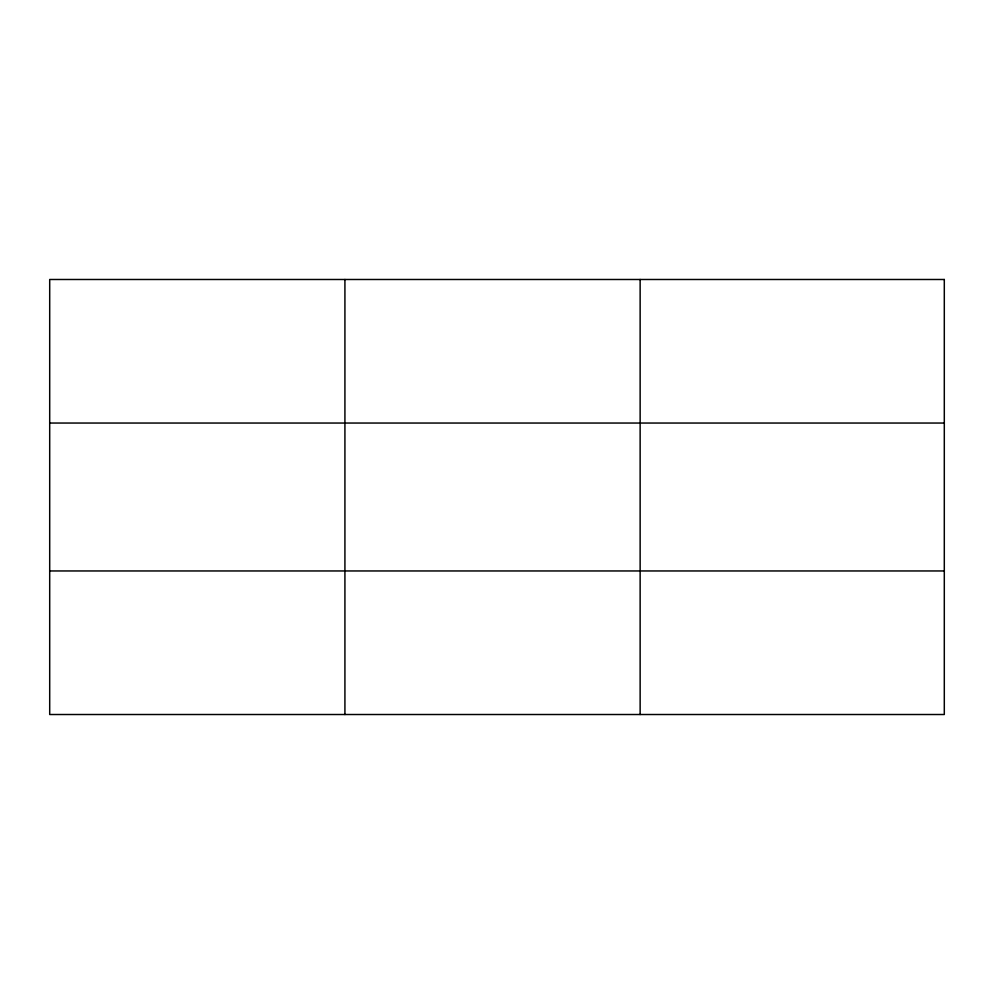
<?xml version="1.0" encoding="UTF-8"?>
<svg xmlns="http://www.w3.org/2000/svg" width="994" height="994" viewBox="0 0 994 994"><rect width="100%" height="100%" fill="white"/><g stroke="black" fill="none" stroke-linecap="round" stroke-linejoin="round"><path stroke-width="1.49" d="M344.918 279.488L344.918 714.512M640.136 279.488L640.136 714.512M49.7 423.046L944.3 423.046M49.7 570.954L944.3 570.954M944.3 279.488L944.3 714.512L49.7 714.512L49.7 279.488L944.3 279.488"/></g></svg>
